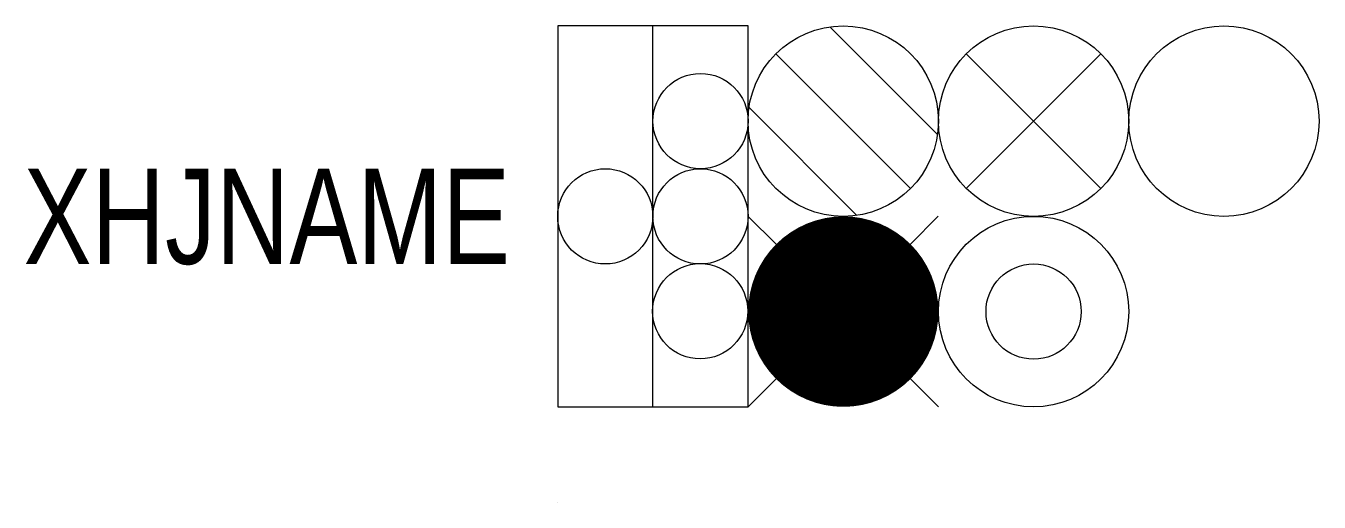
# Model space of a CAD drawing. Header units: inches. Extents: x -11.2 to 16, y 0 to 10.
import ezdxf
from ezdxf.enums import TextEntityAlignment as Align

# ---------------------------------------------------------------- set-up
doc = ezdxf.new("R2010")
doc.units = ezdxf.units.IN
doc.header["$MEASUREMENT"] = 0

msp = doc.modelspace()

# ---------------------------------------------------------------- linework, layer by layer
for p, q in [((0, 10), (0, 2)), ((2, 10), (0, 10)), ((4, 10), (2, 10)), ((2, 2), (2, 10)), ((4, 2), (4, 10)), ((8.586, 9.414), (11.414, 6.586)), ((8.586, 6.586), (11.414, 9.414)), ((0, 2), (2, 2)), ((2, 2), (4, 2)), ((0, 0.001), (0, -0.001))]:
    msp.add_line(p, q)
at = {"color": 2}
for p, q in [((5.717, 9.98), (7.98, 7.717)), ((4.586, 9.414), (7.414, 6.586)), ((4.02, 8.283), (6.283, 6.02))]:
    msp.add_line(p, q, dxfattribs=at)
at = {"color": 1, "linetype": 'ByBlock', "ltscale": 3}
for p, q in [((4.588, 5.414), (4.002, 6)), ((7.997, 6.005), (7.411, 5.419)), ((4.588, 2.586), (4.002, 2)), ((8.002, 2), (7.416, 2.586))]:
    msp.add_line(p, q, dxfattribs=at)
at = {"color": 1, "const_width": 2}
msp.add_lwpolyline([(5.002, 4, 1), (7.002, 4, 1)], format="xyb", close=True, dxfattribs=at)
at = {"color": 2}
msp.add_circle((6, 8), 2, dxfattribs=at)
for centre, radius in [((10, 8), 2), ((3.001, 8), 1), ((1, 6), 1), ((3, 6), 1), ((10, 4), 2), ((2.994, 4.007), 1), ((10, 4), 1)]:
    msp.add_circle(centre, radius)
at = {"color": 3}
msp.add_circle((14, 8), 2, dxfattribs=at)

# ---------------------------------------------------------------- texts
at = {"width": 0.8}
msp.add_attdef('XHJNAME', text='X4', height=2, dxfattribs=at).set_placement((-1, 5), align=Align.RIGHT)

doc.saveas('drawing.dxf')
